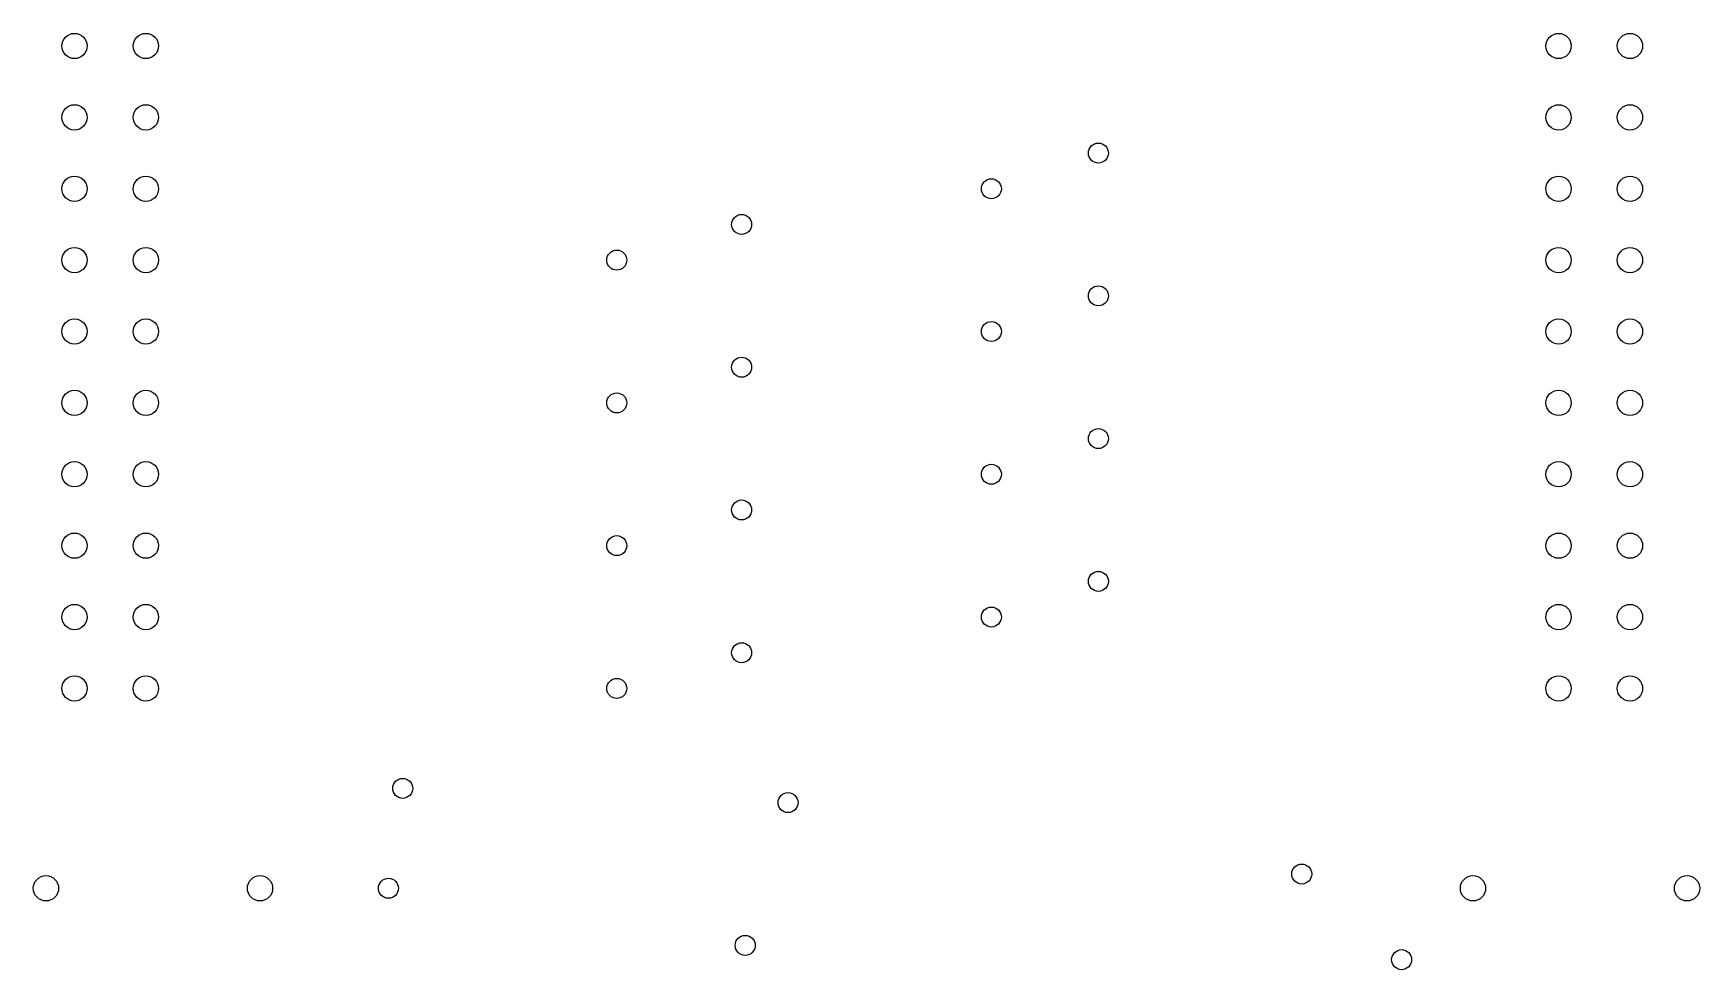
# Model space of a CAD drawing. Extents: x 73.2 to 132.5, y 47.9 to 81.2.
import ezdxf

# ---------------------------------------------------------------- set-up
doc = ezdxf.new("R2010")
doc.units = 0
doc.header["$MEASUREMENT"] = 0
doc.layers.get('0').update_dxf_attribs({"linetype": 'CONTINUOUS'})
doc.layers.add('TXT', color=1, linetype='CONTINUOUS')

# ---------------------------------------------------------------- blocks, each defined once
blk = doc.blocks.new('D9500')
blk.add_circle((0, 0), 0.356)
blk = doc.blocks.new('D9501')
blk.add_circle((0, 0), 0.45)

msp = doc.modelspace()

# ---------------------------------------------------------------- block references
at = {"layer": 'TXT'}
for name, p in [('D9501', (74.676149, 80.772162)), ('D9501', (77.216154, 80.772162)), ('D9501', (127.508255, 80.772162)), ('D9501', (130.04826, 80.772162)), ('D9501', (74.676149, 78.232156)), ('D9501', (77.216154, 78.232156)), ('D9501', (127.508255, 78.232156)), ('D9501', (130.04826, 78.232156)), ('D9500', (111.125222, 76.962154)), ('D9501', (74.676149, 75.692151)), ('D9501', (77.216154, 75.692151)), ('D9500', (107.315215, 75.692151)), ('D9501', (127.508255, 75.692151)), ('D9501', (130.04826, 75.692151)), ('D9500', (98.425197, 74.422149)), ('D9501', (74.676149, 73.152146)), ('D9501', (77.216154, 73.152146)), ('D9501', (127.508255, 73.152146)), ('D9501', (130.04826, 73.152146)), ('D9500', (93.980188, 73.152146)), ('D9500', (111.125222, 71.882144)), ('D9501', (74.676149, 70.612141)), ('D9501', (77.216154, 70.612141)), ('D9500', (107.315215, 70.612141)), ('D9501', (127.508255, 70.612141)), ('D9501', (130.04826, 70.612141)), ('D9500', (98.425197, 69.342139)), ('D9501', (74.676149, 68.072136)), ('D9501', (77.216154, 68.072136)), ('D9500', (93.980188, 68.072136)), ('D9501', (127.508255, 68.072136)), ('D9501', (130.04826, 68.072136)), ('D9500', (111.125222, 66.802134)), ('D9501', (74.676149, 65.532131)), ('D9501', (77.216154, 65.532131)), ('D9500', (107.315215, 65.532131)), ('D9501', (127.508255, 65.532131)), ('D9501', (130.04826, 65.532131)), ('D9500', (98.425197, 64.262129)), ('D9501', (74.676149, 62.992126)), ('D9501', (77.216154, 62.992126)), ('D9500', (93.980188, 62.992126)), ('D9501', (127.508255, 62.992126)), ('D9501', (130.04826, 62.992126)), ('D9500', (111.125222, 61.722123)), ('D9501', (74.676149, 60.452121)), ('D9501', (77.216154, 60.452121)), ('D9500', (107.315215, 60.452121)), ('D9501', (127.508255, 60.452121)), ('D9501', (130.04826, 60.452121)), ('D9500', (98.425197, 59.182118)), ('D9501', (74.676149, 57.912116)), ('D9501', (77.216154, 57.912116)), ('D9500', (93.980188, 57.912116)), ('D9501', (127.508255, 57.912116)), ('D9501', (130.04826, 57.912116)), ('D9500', (86.360173, 54.356109)), ('D9500', (100.0762, 53.848108)), ('D9500', (118.364237, 51.308103)), ('D9501', (73.660147, 50.800102)), ('D9501', (81.280163, 50.800102)), ('D9500', (85.852172, 50.800102)), ('D9501', (124.460249, 50.800102)), ('D9501', (132.080264, 50.800102)), ('D9500', (98.552197, 48.768098)), ('D9500', (121.920244, 48.260097))]:
    msp.add_blockref(name, p, dxfattribs=at)

doc.saveas('drawing.dxf')
